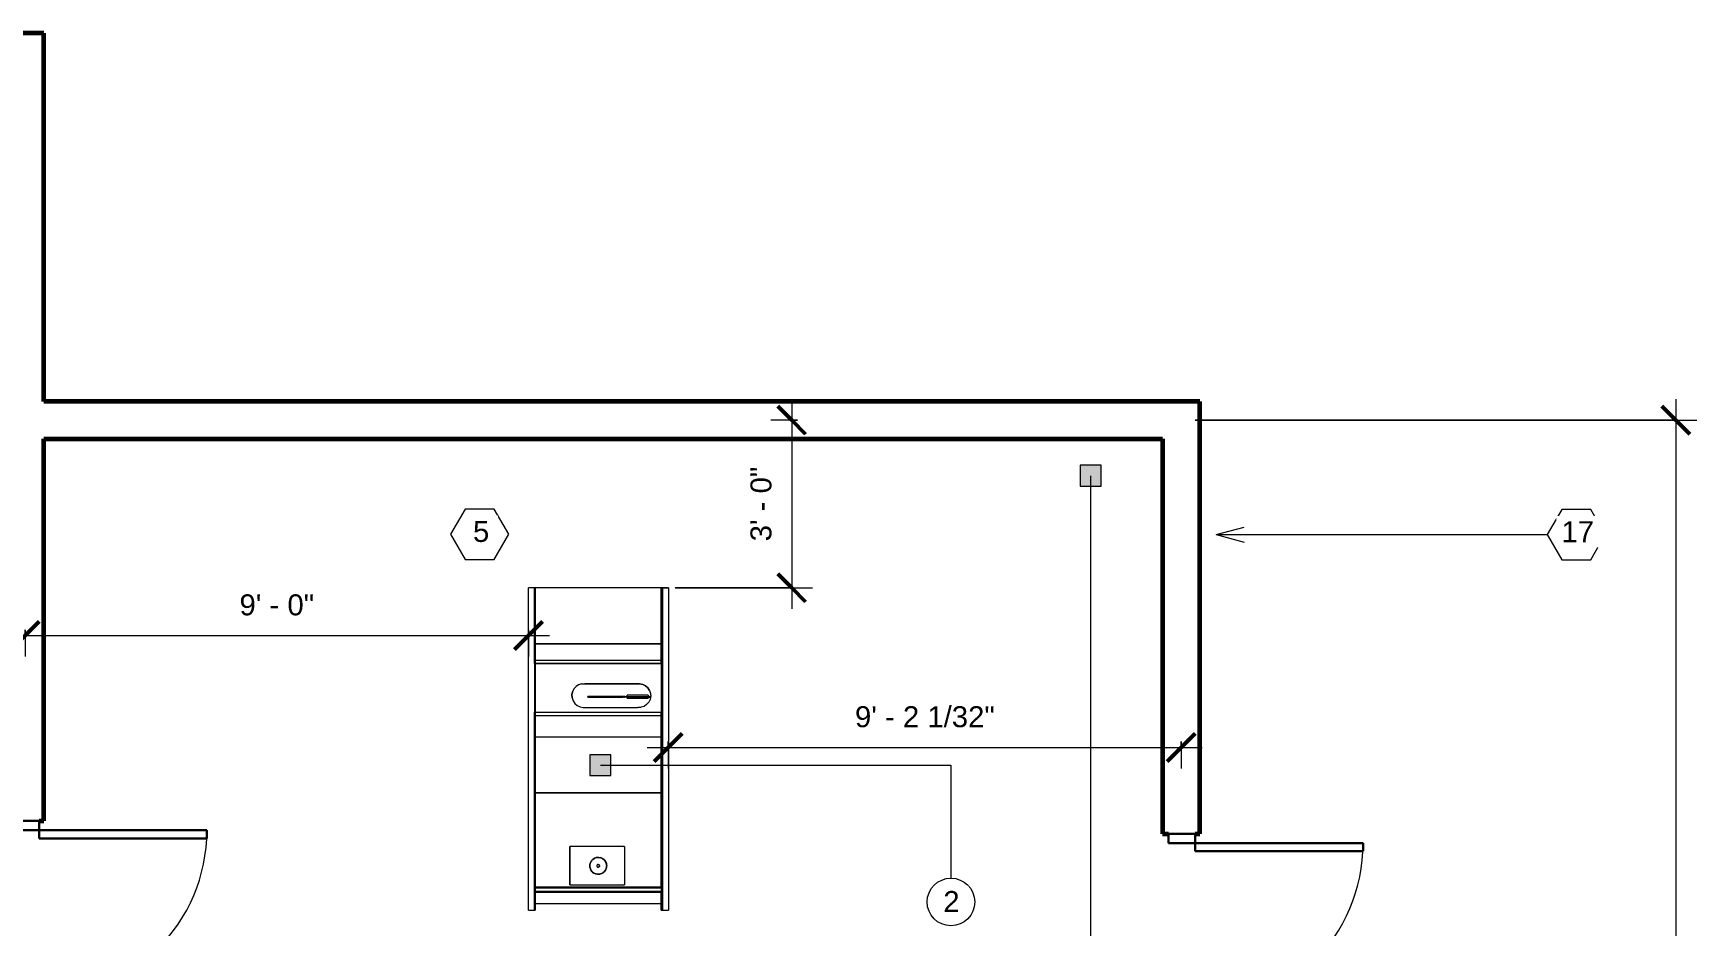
# Model space of a CAD drawing. Header units: inches. Extents: x -827 to 154, y -802 to 207.
# Drawn here: x -203.1 to 153.7, y 15 to 206.5 of the extents above; entities that cross this region are included whole.
import ezdxf

# ---------------------------------------------------------------- set-up
doc = ezdxf.new("R2010")
doc.units = ezdxf.units.IN
doc.header["$MEASUREMENT"] = 0
for name, color, linetype, lineweight in [('A-ANNO-DIMS', 211, 'Continuous', 9), ('A-ANNO-DIMS-48', 211, 'Continuous', 9), ('A-ANNO-NOTE', 131, 'Continuous', 9), ('A-DOOR', 31, 'Continuous', 18), ('A-DOOR-FRAM', 31, 'Continuous', 30), ('A-WALL', 113, 'Continuous', 18), ('Layer0', 7, 'Continuous', 9), ('SawStop3HPPCS_skp', 8, 'Continuous', 9)]:
    doc.layers.add(name, color=color, linetype=linetype, lineweight=lineweight)
doc.styles.add('Arial', font='arial.ttf', dxfattribs={"height": 4.5})
doc.dimstyles.new('Linear_-_3_32__Arial', dxfattribs={"dimscale": 12, "dimtxt": 4.591167, "dimasz": 0.5, "dimexe": 0.375, "dimexo": 0.25, "dimgap": 0.25, "dimtad": 1, "dimdec": 5, "dimrnd": 0.03125, "dimzin": 1, "dimdsep": 46, "dimlunit": 4, "dimtxsty": 'Arial', "dimblk1": 'OBLIQUE', "dimblk2": 'OBLIQUE', "dimsah": 1, "dimcen": 0.09, "dimdle": 0.375, "dimazin": 0, "dimtfac": 1, "dimtdec": 4, "dimtix": 1, "dimtmove": 0, "dimatfit": 3, "dimfxl": 1, "dimtvp": 1, "dimtfill": 1, "dimfrac": 2, "dimtolj": 1, "dimtzin": 0, "dimarcsym": 2})

# ---------------------------------------------------------------- blocks, each defined once
blk = doc.blocks.new('Door-Exterior-Double - 72_ x 84_-393771-Level 1')
at = {"layer": 'A-DOOR', "lineweight": 30}
for p, q in [((-34.25, -3.25), (-36, -3.25)), ((-36, -3.25), (-36, -39.25)), ((-34.25, -39.25), (-34.25, -3.25)), ((34.25, -3.25), (36, -3.25)), ((34.25, -39.25), (34.25, -3.25)), ((36, -3.25), (36, -39.25)), ((-36, -39.25), (-34.25, -39.25)), ((36, -39.25), (34.25, -39.25))]:
    blk.add_line(p, q, dxfattribs=at)
at = {"layer": 'A-DOOR', "lineweight": 9}
for centre, start, end in [((-36, -3.25), 270, 360), ((36, -3.25), 180, 270)]:
    blk.add_arc(centre, 36, start, end, dxfattribs=at)
at = {"layer": 'A-DOOR-FRAM'}
for p, q in [((-38, 2.5), (-36, 2.5)), ((-38, -3.25), (-38, 2.5)), ((-36, 2.5), (-36, -3.25)), ((36, 2.5), (38, 2.5)), ((36, -3.25), (36, 2.5)), ((38, 2.5), (38, -3.25)), ((-36, -3.25), (-38, -3.25)), ((38, -3.25), (36, -3.25))]:
    blk.add_line(p, q, dxfattribs=at)
blk = doc.blocks.new('Door-Exterior-Double - 72_ x 84_-381701-Level 1')
at = {"layer": 'A-DOOR', "lineweight": 30}
for p, q in [((-36, 3.25), (-36, 39.25)), ((-36, 39.25), (-34.25, 39.25)), ((-34.25, 39.25), (-34.25, 3.25)), ((36, 39.25), (34.25, 39.25)), ((34.25, 39.25), (34.25, 3.25)), ((36, 3.25), (36, 39.25)), ((-34.25, 3.25), (-36, 3.25)), ((34.25, 3.25), (36, 3.25))]:
    blk.add_line(p, q, dxfattribs=at)
at = {"layer": 'A-DOOR', "lineweight": 9}
for centre, start, end in [((-36, 3.25), 0, 90), ((36, 3.25), 90, 180)]:
    blk.add_arc(centre, 36, start, end, dxfattribs=at)
at = {"layer": 'A-DOOR-FRAM'}
for p, q in [((-36, 3.25), (-38, 3.25)), ((-38, 3.25), (-38, -2.5)), ((-36, -2.5), (-36, 3.25)), ((36, 3.25), (36, -2.5)), ((38, 3.25), (36, 3.25)), ((38, -2.5), (38, 3.25)), ((-38, -2.5), (-36, -2.5)), ((36, -2.5), (38, -2.5))]:
    blk.add_line(p, q, dxfattribs=at)
blk = doc.blocks.new('SawStop3HPPCS_skp_11-399947-Level 1')
at = {"layer": 'Layer0'}
for p, q in [((0, 4.5), (0, 0)), ((0, 4.5), (0, 0)), ((0, 4.5), (0.25, 4.5)), ((0, 4.5), (0.25, 4.5)), ((0.25, 0), (0.25, 4.5)), ((0.25, 0), (0.25, 4.5)), ((0.375, 4.5), (0.375, 0)), ((0.375, 4.5), (0.625, 4.5)), ((0.375, 4.5), (0.625, 4.5)), ((0.375, 4.5), (0.375, 0)), ((0.625, 0), (0.625, 4.5)), ((0.625, 0), (0.625, 4.5)), ((0.25, 0), (0, 0)), ((0.25, 0), (0, 0)), ((0.625, 0), (0.375, 0)), ((0.625, 0), (0.375, 0))]:
    blk.add_line(p, q, dxfattribs=at)
blk = doc.blocks.new('SawStop3HPPCS_skp_10-399946-Level 1')
at = {"layer": 'Layer0'}
for p, q in [((2.77, 6), (2.9, 6)), ((2.77, 6), (2.77, 6)), ((2.9, 6), (2.77, 6)), ((2.77, 6), (2.9, 6)), ((2.77, 5.98), (2.77, 6)), ((2.77, 6), (2.77, 6)), ((2.77, 6), (2.77, 5.98)), ((2.77, 6), (2.9, 6)), ((2.77, 5.96), (2.77, 5.98)), ((2.9, 5.98), (2.77, 5.98)), ((2.77, 5.98), (2.77, 5.96)), ((2.77, 5.98), (2.9, 5.98)), ((2.77, 5.94), (2.77, 5.96)), ((2.9, 5.96), (2.77, 5.96)), ((2.77, 5.96), (2.77, 5.94)), ((2.77, 5.96), (2.9, 5.96)), ((2.77, 5.9), (2.77, 5.94)), ((2.9, 5.94), (2.77, 5.94)), ((2.77, 5.94), (2.77, 5.9)), ((2.77, 5.94), (2.9, 5.94)), ((2.77, 5.86), (2.77, 5.9)), ((2.9, 5.9), (2.77, 5.9)), ((2.77, 5.9), (2.77, 5.86)), ((2.77, 5.9), (2.9, 5.9)), ((2.77, 5.81), (2.77, 5.86)), ((2.9, 5.86), (2.77, 5.86)), ((2.9, 5.86), (2.77, 5.86)), ((2.77, 5.81), (2.77, 5.86)), ((2.77, 5.75), (2.77, 5.81)), ((2.77, 5.81), (2.9, 5.81)), ((2.9, 5.81), (2.77, 5.81)), ((2.77, 5.75), (2.77, 5.81)), ((2.77, 5.69), (2.77, 5.75)), ((2.77, 5.75), (2.9, 5.75)), ((2.9, 5.75), (2.77, 5.75)), ((2.77, 5.69), (2.77, 5.75)), ((2.77, 5.63), (2.77, 5.69)), ((2.77, 5.69), (2.9, 5.69)), ((2.9, 5.69), (2.77, 5.69)), ((2.77, 5.63), (2.77, 5.69)), ((2.77, 5.57), (2.77, 5.63)), ((2.77, 5.63), (2.9, 5.63)), ((2.9, 5.63), (2.77, 5.63)), ((2.77, 5.57), (2.77, 5.63)), ((2.77, 5.57), (2.77, 5.5)), ((2.77, 5.57), (2.9, 5.57)), ((2.9, 5.57), (2.77, 5.57)), ((2.77, 5.5), (2.77, 5.57)), ((2.77, 0.5), (2.77, 5.5)), ((2.77, 5.5), (2.9, 5.5)), ((2.9, 5.5), (2.77, 5.5)), ((2.77, 0.5), (2.77, 5.5)), ((2.9, 6), (2.9, 6)), ((2.9, 6), (2.9, 6)), ((2.9, 5.98), (2.9, 6)), ((2.9, 5.98), (2.9, 6)), ((2.9, 5.96), (2.9, 5.98)), ((2.9, 5.96), (2.9, 5.98)), ((2.9, 5.94), (2.9, 5.96)), ((2.9, 5.94), (2.9, 5.96)), ((2.9, 5.9), (2.9, 5.94)), ((2.9, 5.9), (2.9, 5.94)), ((2.9, 5.86), (2.9, 5.9)), ((2.9, 5.86), (2.9, 5.9)), ((2.9, 5.81), (2.9, 5.86)), ((2.9, 5.86), (2.9, 5.81)), ((2.9, 5.75), (2.9, 5.81)), ((2.9, 5.81), (2.9, 5.75)), ((2.9, 5.69), (2.9, 5.75)), ((2.9, 5.75), (2.9, 5.69)), ((2.9, 5.63), (2.9, 5.69)), ((2.9, 5.69), (2.9, 5.63)), ((2.9, 5.57), (2.9, 5.63)), ((2.9, 5.63), (2.9, 5.57)), ((2.9, 5.5), (2.9, 5.57)), ((2.9, 5.57), (2.9, 5.5)), ((2.9, 5.5), (2.9, 0.5)), ((2.9, 5.5), (2.9, 0.5)), ((2.77, 0.5), (2.77, 0.43)), ((2.77, 0.5), (2.9, 0.5)), ((2.9, 0.5), (2.77, 0.5)), ((2.77, 0.43), (2.77, 0.5)), ((2.9, 0.43), (2.77, 0.43)), ((2.77, 0.37), (2.77, 0.43)), ((2.77, 0.43), (2.77, 0.37)), ((2.77, 0.43), (2.9, 0.43)), ((2.77, 0.37), (2.9, 0.37)), ((2.9, 0.37), (2.77, 0.37)), ((2.77, 0.31), (2.77, 0.37)), ((2.77, 0.37), (2.77, 0.31)), ((2.77, 0.31), (2.9, 0.31)), ((2.9, 0.31), (2.77, 0.31)), ((2.77, 0.25), (2.77, 0.31)), ((2.77, 0.31), (2.77, 0.25)), ((2.77, 0.25), (2.9, 0.25)), ((2.9, 0.25), (2.77, 0.25)), ((2.77, 0.2), (2.77, 0.25)), ((2.77, 0.25), (2.77, 0.2)), ((2.77, 0.2), (2.9, 0.2)), ((2.9, 0.2), (2.77, 0.2)), ((2.77, 0.15), (2.77, 0.2)), ((2.77, 0.2), (2.77, 0.15)), ((2.77, 0.15), (2.9, 0.15)), ((2.77, 0.15), (2.77, 0.1)), ((2.77, 0.15), (2.9, 0.15)), ((2.77, 0.15), (2.77, 0.1)), ((2.9, 0.1), (2.77, 0.1)), ((2.77, 0.1), (2.77, 0.07)), ((2.77, 0.1), (2.9, 0.1)), ((2.77, 0.1), (2.77, 0.07)), ((2.9, 0.07), (2.77, 0.07)), ((2.77, 0.07), (2.77, 0.04)), ((2.77, 0.07), (2.9, 0.07)), ((2.77, 0.07), (2.77, 0.04)), ((2.9, 0.04), (2.77, 0.04)), ((2.77, 0.04), (2.77, 0.02)), ((2.77, 0.04), (2.77, 0.02)), ((2.77, 0.04), (2.9, 0.04)), ((2.77, 0.02), (2.77, 0)), ((2.9, 0.02), (2.77, 0.02)), ((2.77, 0.02), (2.77, 0)), ((2.77, 0.02), (2.9, 0.02)), ((2.77, 0), (2.77, 0)), ((2.9, 0), (2.77, 0)), ((2.77, 0), (2.77, 0)), ((2.9, 0), (2.77, 0)), ((2.77, 0), (2.9, 0)), ((2.77, 0), (2.9, 0)), ((2.9, 0.43), (2.9, 0.5)), ((2.9, 0.5), (2.9, 0.43)), ((2.9, 0.43), (2.9, 0.37)), ((2.9, 0.43), (2.9, 0.37)), ((2.9, 0.37), (2.9, 0.31)), ((2.9, 0.37), (2.9, 0.31)), ((2.9, 0.31), (2.9, 0.25)), ((2.9, 0.31), (2.9, 0.25)), ((2.9, 0.25), (2.9, 0.2)), ((2.9, 0.25), (2.9, 0.2)), ((2.9, 0.2), (2.9, 0.15)), ((2.9, 0.2), (2.9, 0.15)), ((2.9, 0.1), (2.9, 0.15)), ((2.9, 0.15), (2.9, 0.1)), ((2.9, 0.07), (2.9, 0.1)), ((2.9, 0.1), (2.9, 0.07)), ((2.9, 0.04), (2.9, 0.07)), ((2.9, 0.07), (2.9, 0.04)), ((2.9, 0.02), (2.9, 0.04)), ((2.9, 0.04), (2.9, 0.02)), ((2.9, 0), (2.9, 0.02)), ((2.9, 0.02), (2.9, 0)), ((2.9, 0), (2.9, 0)), ((2.9, 0), (2.9, 0))]:
    blk.add_line(p, q, dxfattribs=at)
blk = doc.blocks.new('SawStop3HPPCS_skp_9-399945-Level 1')
for name, p in [('SawStop3HPPCS_skp_11-399947-Level 1', (2.52, 0.5)), ('SawStop3HPPCS_skp_10-399946-Level 1', (0, 0))]:
    blk.add_blockref(name, p)
blk = doc.blocks.new('SawStop3HPPCS_skp_8-399944-Level 1')
at = {"layer": 'Layer0'}
for p, q in [((0, 11.66), (0.01, 11.67)), ((0.01, 11.67), (0, 11.66)), ((0, 11.64), (0, 11.66)), ((0, 11.66), (0, 11.64)), ((0, 11.62), (0, 11.64)), ((0, 11.64), (0, 11.62)), ((0, 11.62), (0, 0.12)), ((0, 11.62), (0, 0.12)), ((0.01, 11.67), (0.02, 11.69)), ((0.02, 11.69), (0.01, 11.67)), ((0.02, 11.69), (0.03, 11.7)), ((0.03, 11.7), (0.02, 11.69)), ((0.03, 11.7), (0.04, 11.71)), ((0.04, 11.71), (0.03, 11.7)), ((0.04, 11.71), (0.05, 11.72)), ((0.04, 11.71), (0.05, 11.72)), ((0.05, 11.72), (0.06, 11.73)), ((0.05, 11.72), (0.06, 11.73)), ((0.06, 11.73), (0.08, 11.74)), ((0.06, 11.73), (0.08, 11.74)), ((0.08, 11.74), (0.09, 11.75)), ((0.08, 11.74), (0.09, 11.75)), ((0.09, 11.75), (0.11, 11.75)), ((0.09, 11.75), (0.11, 11.75)), ((0.11, 11.75), (0.12, 11.75)), ((0.11, 11.75), (0.12, 11.75)), ((0.12, 11.75), (8.12, 11.75)), ((0.12, 11.75), (8.12, 11.75)), ((8.12, 11.75), (8.14, 11.75)), ((8.12, 11.75), (8.14, 11.75)), ((8.14, 11.75), (8.16, 11.75)), ((8.14, 11.75), (8.16, 11.75)), ((8.16, 11.75), (8.17, 11.74)), ((8.16, 11.75), (8.17, 11.74)), ((8.17, 11.74), (8.19, 11.73)), ((8.17, 11.74), (8.19, 11.73)), ((8.19, 11.73), (8.2, 11.72)), ((8.19, 11.73), (8.2, 11.72)), ((8.2, 11.72), (8.21, 11.71)), ((8.2, 11.72), (8.21, 11.71)), ((8.21, 11.71), (8.22, 11.7)), ((8.22, 11.7), (8.21, 11.71)), ((8.22, 11.7), (8.23, 11.69)), ((8.23, 11.69), (8.22, 11.7)), ((8.23, 11.69), (8.24, 11.67)), ((8.24, 11.67), (8.23, 11.69)), ((8.25, 11.66), (8.24, 11.67)), ((8.24, 11.67), (8.25, 11.66)), ((8.25, 11.66), (8.25, 11.64)), ((8.25, 11.64), (8.25, 11.66)), ((8.25, 11.62), (8.25, 11.64)), ((8.25, 11.64), (8.25, 11.62)), ((8.25, 0.12), (8.25, 11.62)), ((8.25, 0.12), (8.25, 11.62)), ((2.64, 7.14), (2.43, 6.71)), ((2.43, 6.71), (2.64, 7.14)), ((2.56, 7.03), (2.64, 7.14)), ((2.56, 7.03), (2.64, 7.14)), ((2.94, 7.48), (2.64, 7.14)), ((2.64, 7.14), (2.94, 7.48)), ((2.85, 7.41), (2.64, 7.14)), ((2.64, 7.14), (2.85, 7.41)), ((2.85, 7.41), (2.94, 7.48)), ((2.85, 7.41), (2.94, 7.48)), ((2.94, 7.48), (2.98, 7.51)), ((2.98, 7.51), (2.94, 7.48)), ((2.94, 7.48), (2.98, 7.51)), ((2.94, 7.48), (2.95, 7.49)), ((2.95, 7.49), (3.35, 7.75)), ((2.95, 7.49), (2.98, 7.51)), ((3.35, 7.75), (2.98, 7.51)), ((2.98, 7.51), (3.33, 7.74)), ((2.98, 7.51), (3.33, 7.74)), ((2.98, 7.51), (3.22, 7.7)), ((3.22, 7.7), (2.98, 7.51)), ((3.22, 7.7), (3.33, 7.74)), ((3.22, 7.7), (3.33, 7.74)), ((3.33, 7.74), (3.41, 7.78)), ((3.41, 7.78), (3.33, 7.74)), ((3.33, 7.74), (3.41, 7.78)), ((3.35, 7.75), (3.33, 7.74)), ((3.35, 7.75), (3.41, 7.78)), ((3.41, 7.78), (3.76, 7.89)), ((3.41, 7.78), (3.76, 7.89)), ((3.41, 7.78), (3.66, 7.88)), ((3.66, 7.88), (3.41, 7.78)), ((3.66, 7.88), (3.76, 7.89)), ((3.66, 7.88), (3.76, 7.89)), ((3.76, 7.89), (3.91, 7.91)), ((3.91, 7.91), (3.76, 7.89)), ((3.76, 7.89), (3.91, 7.91)), ((3.79, 7.9), (3.76, 7.89)), ((3.79, 7.9), (3.91, 7.91)), ((3.91, 7.91), (4.13, 7.94)), ((4.13, 7.94), (3.91, 7.91)), ((3.91, 7.91), (4.21, 7.93)), ((3.91, 7.91), (4.21, 7.93)), ((4.13, 7.94), (4.21, 7.93)), ((4.13, 7.94), (4.21, 7.93)), ((4.21, 7.93), (4.42, 7.9)), ((4.27, 7.93), (4.21, 7.93)), ((4.42, 7.9), (4.21, 7.93)), ((4.21, 7.93), (4.42, 7.9)), ((4.27, 7.93), (4.21, 7.93)), ((4.42, 7.9), (4.21, 7.93)), ((4.27, 7.93), (4.42, 7.9)), ((4.42, 7.9), (4.27, 7.93)), ((4.42, 7.9), (4.6, 7.88)), ((4.42, 7.9), (4.66, 7.85)), ((4.6, 7.88), (4.42, 7.9)), ((4.42, 7.9), (4.66, 7.85)), ((4.6, 7.88), (4.66, 7.85)), ((4.6, 7.88), (4.66, 7.85)), ((4.66, 7.85), (4.91, 7.75)), ((4.91, 7.75), (4.66, 7.85)), ((4.73, 7.84), (4.66, 7.85)), ((4.66, 7.85), (4.91, 7.75)), ((4.73, 7.84), (4.66, 7.85)), ((4.91, 7.75), (4.66, 7.85)), ((4.73, 7.84), (4.91, 7.75)), ((4.91, 7.75), (4.73, 7.84)), ((4.91, 7.75), (5.04, 7.7)), ((5.04, 7.7), (4.91, 7.75)), ((4.91, 7.75), (5.08, 7.67)), ((4.91, 7.75), (5.08, 7.67)), ((5.04, 7.7), (5.08, 7.67)), ((5.04, 7.7), (5.08, 7.67)), ((5.08, 7.67), (5.34, 7.47)), ((5.34, 7.47), (5.08, 7.67)), ((5.15, 7.63), (5.08, 7.67)), ((5.08, 7.67), (5.34, 7.47)), ((5.15, 7.63), (5.08, 7.67)), ((5.34, 7.47), (5.08, 7.67)), ((5.15, 7.63), (5.34, 7.47)), ((5.34, 7.47), (5.15, 7.63)), ((5.34, 7.47), (5.41, 7.41)), ((5.41, 7.41), (5.34, 7.47)), ((5.34, 7.47), (5.44, 7.38)), ((5.34, 7.47), (5.44, 7.38)), ((5.41, 7.41), (5.44, 7.38)), ((5.44, 7.38), (5.41, 7.41)), ((5.44, 7.38), (5.66, 7.09)), ((5.51, 7.32), (5.44, 7.38)), ((5.44, 7.38), (5.66, 7.09)), ((5.51, 7.32), (5.44, 7.38)), ((5.66, 7.09), (5.44, 7.38)), ((5.66, 7.09), (5.44, 7.38)), ((5.66, 7.09), (5.51, 7.32)), ((5.66, 7.09), (5.51, 7.32)), ((2.32, 6.12), (2.38, 6.59)), ((2.32, 6.12), (2.38, 6.59)), ((2.38, 5.66), (2.32, 6.12)), ((2.38, 5.66), (2.32, 6.12)), ((2.43, 6.71), (2.34, 6.25)), ((2.43, 6.71), (2.34, 6.25)), ((2.34, 6.25), (2.36, 5.78)), ((2.36, 5.78), (2.34, 6.25)), ((2.36, 5.78), (2.52, 5.33)), ((2.36, 5.78), (2.52, 5.33)), ((2.56, 7.03), (2.38, 6.59)), ((2.38, 6.59), (2.56, 7.03)), ((2.38, 5.66), (2.56, 5.22)), ((2.56, 5.22), (2.38, 5.66)), ((2.52, 5.33), (2.78, 4.93)), ((2.52, 5.33), (2.78, 4.93)), ((2.56, 5.22), (2.78, 4.93)), ((2.78, 4.93), (2.56, 5.22)), ((2.78, 4.93), (3.11, 4.64)), ((3.13, 4.62), (2.78, 4.93)), ((2.85, 4.84), (2.78, 4.93)), ((2.85, 4.84), (2.78, 4.93)), ((2.78, 4.93), (3.11, 4.64)), ((2.85, 4.84), (3.11, 4.64)), ((2.85, 4.84), (3.11, 4.64)), ((3.13, 4.62), (3.11, 4.64)), ((3.11, 4.64), (3.14, 4.62)), ((3.11, 4.64), (3.14, 4.62)), ((3.11, 4.64), (3.14, 4.62)), ((3.13, 4.62), (3.14, 4.62)), ((3.56, 4.41), (3.13, 4.62)), ((3.13, 4.62), (3.49, 4.44)), ((3.49, 4.44), (3.14, 4.62)), ((3.14, 4.62), (3.22, 4.55)), ((3.14, 4.62), (3.49, 4.44)), ((3.22, 4.55), (3.14, 4.62)), ((3.22, 4.55), (3.49, 4.44)), ((3.22, 4.55), (3.49, 4.44)), ((3.56, 4.41), (3.49, 4.44)), ((3.49, 4.44), (3.58, 4.41)), ((3.49, 4.44), (3.58, 4.41)), ((3.49, 4.44), (3.58, 4.41)), ((3.56, 4.41), (3.58, 4.41)), ((4.02, 4.32), (3.56, 4.41)), ((3.56, 4.41), (3.91, 4.34)), ((3.91, 4.34), (3.58, 4.41)), ((3.58, 4.41), (3.66, 4.37)), ((3.58, 4.41), (3.91, 4.34)), ((3.66, 4.37), (3.58, 4.41)), ((3.66, 4.37), (3.91, 4.34)), ((3.66, 4.37), (3.91, 4.34)), ((3.83, 6.12), (3.84, 6.21)), ((3.83, 6.12), (3.84, 6.21)), ((3.83, 6.12), (3.84, 6.04)), ((3.84, 6.04), (3.83, 6.12)), ((3.84, 6.21), (3.87, 6.28)), ((3.84, 6.21), (3.87, 6.28)), ((3.87, 5.97), (3.84, 6.04)), ((3.84, 6.04), (3.87, 5.97)), ((3.87, 6.28), (3.92, 6.34)), ((3.87, 6.28), (3.92, 6.34)), ((3.87, 5.97), (3.92, 5.91)), ((3.92, 5.91), (3.87, 5.97)), ((4.02, 4.32), (3.91, 4.34)), ((3.91, 4.34), (4.06, 4.32)), ((3.91, 4.34), (4.06, 4.32)), ((3.91, 4.34), (4.06, 4.32)), ((3.92, 6.34), (3.99, 6.39)), ((3.99, 6.39), (3.92, 6.34)), ((3.92, 5.91), (3.99, 5.86)), ((3.92, 5.91), (3.99, 5.86)), ((4.06, 6.42), (3.99, 6.39)), ((3.99, 6.39), (4.06, 6.42)), ((3.99, 5.86), (4.06, 5.83)), ((3.99, 5.86), (4.06, 5.83)), ((4.02, 4.32), (4.06, 4.32)), ((4.14, 6.44), (4.06, 6.42)), ((4.06, 6.42), (4.14, 6.44)), ((4.06, 5.83), (4.14, 5.81)), ((4.06, 5.83), (4.14, 5.81)), ((4.33, 4.34), (4.06, 4.32)), ((4.06, 4.32), (4.33, 4.34)), ((4.06, 4.32), (4.13, 4.31)), ((4.13, 4.31), (4.06, 4.32)), ((4.13, 4.31), (4.33, 4.34)), ((4.13, 4.31), (4.33, 4.34)), ((4.22, 6.42), (4.14, 6.44)), ((4.14, 6.44), (4.22, 6.42)), ((4.14, 5.81), (4.22, 5.83)), ((4.14, 5.81), (4.22, 5.83)), ((4.3, 6.39), (4.22, 6.42)), ((4.22, 6.42), (4.3, 6.39)), ((4.22, 5.83), (4.3, 5.86)), ((4.22, 5.83), (4.3, 5.86)), ((4.36, 6.34), (4.3, 6.39)), ((4.3, 6.39), (4.36, 6.34)), ((4.3, 5.86), (4.36, 5.91)), ((4.3, 5.86), (4.36, 5.91)), ((4.33, 4.34), (4.55, 4.36)), ((4.33, 4.34), (4.55, 4.36)), ((4.33, 4.34), (4.55, 4.36)), ((4.55, 4.36), (4.33, 4.34)), ((4.49, 4.35), (4.33, 4.34)), ((4.33, 4.34), (4.49, 4.35)), ((4.36, 6.34), (4.41, 6.28)), ((4.36, 6.34), (4.41, 6.28)), ((4.36, 5.91), (4.41, 5.97)), ((4.41, 5.97), (4.36, 5.91)), ((4.41, 6.28), (4.44, 6.21)), ((4.41, 6.28), (4.44, 6.21)), ((4.41, 5.97), (4.44, 6.04)), ((4.44, 6.04), (4.41, 5.97)), ((4.44, 6.21), (4.45, 6.12)), ((4.45, 6.12), (4.44, 6.21)), ((4.45, 6.12), (4.44, 6.04)), ((4.44, 6.04), (4.45, 6.12)), ((4.49, 4.35), (4.55, 4.36)), ((4.55, 4.36), (4.49, 4.35)), ((4.75, 4.43), (4.55, 4.36)), ((4.55, 4.36), (4.75, 4.43)), ((4.55, 4.36), (4.6, 4.37)), ((4.6, 4.37), (4.55, 4.36)), ((4.6, 4.37), (4.75, 4.43)), ((4.6, 4.37), (4.75, 4.43)), ((4.75, 4.43), (5, 4.54)), ((4.75, 4.43), (5, 4.54)), ((4.75, 4.43), (5, 4.54)), ((5, 4.54), (4.75, 4.43)), ((4.94, 4.5), (4.75, 4.43)), ((4.75, 4.43), (4.94, 4.5)), ((5, 4.54), (4.94, 4.5)), ((4.94, 4.5), (5, 4.54)), ((5, 4.54), (5.13, 4.63)), ((5.13, 4.63), (5, 4.54)), ((5, 4.54), (5.04, 4.55)), ((5.04, 4.55), (5, 4.54)), ((5.04, 4.55), (5.41, 4.84)), ((5.04, 4.55), (5.13, 4.63)), ((5.04, 4.55), (5.13, 4.63)), ((5.41, 4.84), (5.13, 4.63)), ((5.13, 4.63), (5.39, 4.82)), ((5.13, 4.63), (5.39, 4.82)), ((5.13, 4.63), (5.39, 4.82)), ((5.39, 4.82), (5.13, 4.63)), ((5.13, 4.63), (5.33, 4.76)), ((5.33, 4.76), (5.13, 4.63)), ((5.33, 4.76), (5.39, 4.82)), ((5.39, 4.82), (5.33, 4.76)), ((5.39, 4.82), (5.47, 4.91)), ((5.39, 4.82), (5.47, 4.91)), ((5.39, 4.82), (5.41, 4.84)), ((5.41, 4.84), (5.39, 4.82)), ((5.47, 4.91), (5.41, 4.84)), ((5.41, 4.84), (5.47, 4.91)), ((5.47, 4.91), (5.69, 5.2)), ((5.47, 4.91), (5.69, 5.2)), ((5.69, 5.2), (5.47, 4.91)), ((5.47, 4.91), (5.69, 5.2)), ((5.47, 4.91), (5.65, 5.11)), ((5.47, 4.91), (5.65, 5.11)), ((5.69, 5.2), (5.65, 5.11)), ((5.65, 5.11), (5.69, 5.2)), ((5.66, 7.09), (5.7, 7.03)), ((5.71, 7.01), (5.66, 7.09)), ((5.66, 7.09), (5.71, 7.01)), ((5.66, 7.09), (5.7, 7.03)), ((5.69, 5.2), (5.73, 5.27)), ((5.69, 5.2), (5.73, 5.27)), ((5.69, 5.2), (5.7, 5.22)), ((5.69, 5.2), (5.7, 5.22)), ((5.7, 7.03), (5.71, 7.01)), ((5.71, 7.01), (5.7, 7.03)), ((5.73, 5.27), (5.7, 5.22)), ((5.7, 5.22), (5.73, 5.27)), ((5.71, 7.01), (5.87, 6.64)), ((5.87, 6.64), (5.71, 7.01)), ((5.77, 6.92), (5.71, 7.01)), ((5.77, 6.92), (5.71, 7.01)), ((5.87, 6.64), (5.71, 7.01)), ((5.71, 7.01), (5.87, 6.64)), ((5.73, 5.27), (5.88, 5.64)), ((5.73, 5.27), (5.88, 5.64)), ((5.88, 5.64), (5.73, 5.27)), ((5.73, 5.27), (5.88, 5.64)), ((5.73, 5.27), (5.86, 5.54)), ((5.73, 5.27), (5.86, 5.54)), ((5.87, 6.64), (5.77, 6.92)), ((5.87, 6.64), (5.77, 6.92)), ((5.88, 5.64), (5.86, 5.54)), ((5.86, 5.54), (5.88, 5.64)), ((5.87, 6.64), (5.88, 6.59)), ((5.87, 6.64), (5.88, 6.59)), ((5.89, 6.58), (5.87, 6.64)), ((5.87, 6.64), (5.89, 6.58)), ((5.88, 6.59), (5.89, 6.58)), ((5.89, 6.58), (5.88, 6.59)), ((5.88, 5.66), (5.89, 5.7)), ((5.89, 5.7), (5.88, 5.66)), ((5.88, 5.64), (5.89, 5.7)), ((5.88, 5.64), (5.89, 5.7)), ((5.88, 5.64), (5.88, 5.66)), ((5.88, 5.64), (5.88, 5.66)), ((5.89, 6.58), (5.94, 6.17)), ((5.94, 6.17), (5.89, 6.58)), ((5.92, 6.47), (5.89, 6.58)), ((5.92, 6.47), (5.89, 6.58)), ((5.94, 6.17), (5.89, 6.58)), ((5.89, 6.58), (5.94, 6.17)), ((5.89, 5.7), (5.94, 6.11)), ((5.89, 5.7), (5.94, 6.11)), ((5.89, 5.7), (5.94, 6.11)), ((5.94, 6.11), (5.89, 5.7)), ((5.89, 5.7), (5.95, 6)), ((5.95, 6), (5.89, 5.7)), ((5.94, 6.17), (5.92, 6.47)), ((5.94, 6.17), (5.92, 6.47)), ((5.95, 6.12), (5.94, 6.17)), ((5.94, 6.17), (5.95, 6.12)), ((5.94, 6.11), (5.94, 6.17)), ((5.94, 6.17), (5.94, 6.11)), ((5.94, 6.11), (5.95, 6.12)), ((5.94, 6.11), (5.95, 6.12)), ((5.95, 6), (5.94, 6.11)), ((5.95, 6), (5.94, 6.11)), ((0, 0.11), (0, 0.12)), ((0, 0.12), (0, 0.11)), ((0, 0.11), (0, 0.09)), ((0, 0.11), (0, 0.09)), ((0, 0.09), (0.01, 0.08)), ((0, 0.09), (0.01, 0.08)), ((0.01, 0.08), (0.02, 0.06)), ((0.01, 0.08), (0.02, 0.06)), ((0.02, 0.06), (0.03, 0.05)), ((0.02, 0.06), (0.03, 0.05)), ((0.03, 0.05), (0.04, 0.04)), ((0.03, 0.05), (0.04, 0.04)), ((0.04, 0.04), (0.05, 0.03)), ((0.05, 0.03), (0.04, 0.04)), ((0.05, 0.03), (0.06, 0.02)), ((0.06, 0.02), (0.05, 0.03)), ((0.06, 0.02), (0.08, 0.01)), ((0.08, 0.01), (0.06, 0.02)), ((0.08, 0.01), (0.09, 0)), ((0.09, 0), (0.08, 0.01)), ((0.09, 0), (0.11, 0)), ((0.11, 0), (0.09, 0)), ((0.11, 0), (0.12, 0)), ((0.12, 0), (0.11, 0)), ((0.12, 0), (8.12, 0)), ((8.12, 0), (8.14, 0)), ((8.14, 0), (8.12, 0)), ((8.14, 0), (8.16, 0)), ((8.16, 0), (8.14, 0)), ((8.16, 0), (8.17, 0.01)), ((8.17, 0.01), (8.16, 0)), ((8.19, 0.02), (8.17, 0.01)), ((8.17, 0.01), (8.19, 0.02)), ((8.19, 0.02), (8.2, 0.03)), ((8.2, 0.03), (8.19, 0.02)), ((8.2, 0.03), (8.21, 0.04)), ((8.21, 0.04), (8.2, 0.03)), ((8.21, 0.04), (8.22, 0.05)), ((8.21, 0.04), (8.22, 0.05)), ((8.22, 0.05), (8.23, 0.06)), ((8.22, 0.05), (8.23, 0.06)), ((8.23, 0.06), (8.24, 0.08)), ((8.23, 0.06), (8.24, 0.08)), ((8.24, 0.08), (8.25, 0.09)), ((8.24, 0.08), (8.25, 0.09)), ((8.25, 0.11), (8.25, 0.12)), ((8.25, 0.11), (8.25, 0.12)), ((8.25, 0.09), (8.25, 0.11)), ((8.25, 0.09), (8.25, 0.11)), ((0.12, 0), (8.12, 0))]:
    blk.add_line(p, q, dxfattribs=at)
blk = doc.blocks.new('SawStop3HPPCS_skp_7-399943-Level 1')
blk.add_blockref('SawStop3HPPCS_skp_8-399944-Level 1', (0, 0))
blk = doc.blocks.new('SawStop3HPPCS_skp_6-399942-Level 1')
blk.add_blockref('SawStop3HPPCS_skp_7-399943-Level 1', (0, 0))
blk = doc.blocks.new('SawStop3HPPCS_skp_3-399939-Level 1')
at = {"layer": 'Layer0'}
for p, q in [((0, 28.72), (0, 29.97)), ((0, 29.97), (0, 28.72)), ((0, 29.97), (69.12, 29.97)), ((0, 29.97), (69.12, 29.97)), ((0, 28.72), (0, 28.44)), ((0, 28.72), (15.5, 28.72)), ((0, 28.72), (0, 28.44)), ((0, 28.72), (15.5, 28.72)), ((15.5, 28.72), (16.25, 28.72)), ((15.5, 28.72), (15.5, 28.44)), ((15.5, 28.72), (16.25, 28.72)), ((15.5, 28.44), (15.5, 28.72)), ((16.25, 28.72), (16.25, 28.44)), ((16.25, 28.72), (26.69, 28.72)), ((26.69, 28.72), (16.25, 28.72)), ((16.25, 28.72), (16.25, 28.44)), ((26.69, 28.72), (26.69, 28.44)), ((26.69, 28.72), (27.44, 28.72)), ((26.69, 28.72), (27.44, 28.72)), ((26.69, 28.44), (26.69, 28.72)), ((69.12, 28.72), (27.44, 28.72)), ((27.44, 28.72), (27.44, 28.44)), ((27.44, 28.72), (69.12, 28.72)), ((27.44, 28.72), (27.44, 28.44)), ((69.12, 28.72), (69.12, 29.97)), ((69.12, 28.72), (69.12, 29.97)), ((69.12, 28.44), (69.12, 28.72)), ((69.12, 28.72), (69.12, 28.44)), ((0, 28.44), (12, 28.44)), ((0, 28.44), (15.5, 28.44)), ((0, 28.44), (0, 1.44)), ((0, 28.44), (12, 28.44)), ((0, 28.44), (0, 1.44)), ((12, 28.44), (0, 28.44)), ((15.5, 28.44), (12, 28.44)), ((12, 1.44), (12, 28.44)), ((12, 28.44), (12, 1.44)), ((12, 28.44), (15.5, 28.44)), ((12, 28.44), (15.5, 28.44)), ((15.5, 28.44), (16.25, 28.44)), ((15.5, 28.44), (16.25, 28.44)), ((15.5, 28.44), (16.25, 28.44)), ((15.5, 28.44), (16.25, 28.44)), ((15.5, 1.44), (15.5, 28.44)), ((15.5, 1.44), (15.5, 28.44)), ((16.25, 28.44), (15.5, 28.44)), ((16.25, 28.44), (16.25, 28.44)), ((16.25, 28.44), (26.69, 28.44)), ((16.25, 28.44), (26.69, 28.44)), ((16.25, 28.44), (16.25, 28.44)), ((16.25, 28.44), (16.25, 1.44)), ((16.25, 1.44), (16.25, 28.44)), ((16.25, 28.44), (26.69, 28.44)), ((20.99, 25.07), (20.7, 24.47)), ((20.7, 24.47), (20.99, 25.07)), ((21.43, 25.57), (20.99, 25.07)), ((20.99, 25.07), (21.43, 25.57)), ((21.99, 25.94), (21.43, 25.57)), ((21.43, 25.57), (21.99, 25.94)), ((21.99, 25.94), (22.63, 26.15)), ((21.99, 25.94), (22.63, 26.15)), ((22.63, 26.15), (23.29, 26.19)), ((22.63, 26.15), (23.29, 26.19)), ((23.29, 26.19), (23.42, 26.17)), ((23.29, 26.19), (23.29, 26.16)), ((23.29, 26.19), (23.42, 26.17)), ((23.29, 26.16), (23.29, 26.19)), ((23.42, 26.17), (23.95, 26.06)), ((23.42, 26.17), (23.95, 26.06)), ((23.95, 26.06), (24.55, 25.76)), ((23.95, 26.06), (24.55, 25.76)), ((24.55, 25.76), (25.05, 25.32)), ((24.55, 25.76), (25.05, 25.32)), ((25.05, 25.32), (25.42, 24.77)), ((25.05, 25.32), (25.42, 24.77)), ((27.44, 28.44), (26.69, 28.44)), ((26.69, 28.44), (27.44, 28.44)), ((26.69, 28.44), (27.44, 28.44)), ((26.69, 28.44), (27.44, 28.44)), ((26.69, 28.44), (27.44, 28.44)), ((26.69, 1.44), (26.69, 28.44)), ((26.69, 28.44), (27.44, 28.44)), ((26.69, 1.44), (26.69, 28.44)), ((27.44, 28.44), (27.44, 28.44)), ((27.44, 28.44), (27.44, 1.44)), ((27.44, 28.44), (27.44, 28.44)), ((27.44, 28.44), (32, 28.44)), ((27.44, 28.44), (32, 28.44)), ((64.25, 28.44), (27.44, 28.44)), ((27.44, 28.44), (27.44, 1.44)), ((32, 28.44), (27.44, 28.44)), ((32, 28.44), (32, 1.44)), ((32, 28.44), (44, 28.44)), ((64.25, 28.44), (32, 28.44)), ((32, 28.44), (32, 1.44)), ((32, 28.44), (44, 28.44)), ((32, 28.44), (44, 28.44)), ((64.25, 28.44), (44, 28.44)), ((44, 1.44), (44, 28.44)), ((44, 28.44), (64.25, 28.44)), ((44, 28.44), (44, 1.44)), ((44, 28.44), (64.25, 28.44)), ((64.25, 28.44), (64.37, 28.44)), ((64.25, 1.44), (64.25, 28.44)), ((64.25, 1.44), (64.25, 28.44)), ((64.25, 28.44), (64.25, 1.44)), ((64.25, 28.44), (64.37, 28.44)), ((64.37, 28.44), (65.16, 28.44)), ((64.37, 28.44), (65.16, 28.44)), ((64.37, 28.44), (64.37, 1.44)), ((64.37, 1.44), (64.37, 28.44)), ((65.16, 28.44), (65.29, 28.44)), ((65.16, 1.44), (65.16, 28.44)), ((65.16, 28.44), (65.16, 1.44)), ((65.16, 28.44), (65.29, 28.44)), ((67.75, 28.44), (65.29, 28.44)), ((65.29, 28.44), (67.75, 28.44)), ((65.29, 28.44), (65.29, 1.44)), ((65.29, 28.44), (67.75, 28.44)), ((65.29, 28.44), (65.29, 1.44)), ((65.29, 1.44), (65.29, 28.44)), ((69.12, 28.44), (67.75, 28.44)), ((67.75, 1.44), (67.75, 28.44)), ((67.75, 28.44), (69.12, 28.44)), ((67.75, 1.44), (67.75, 28.44)), ((20.7, 24.47), (20.56, 23.81)), ((20.56, 23.81), (20.7, 24.47)), ((20.56, 12.03), (20.56, 23.81)), ((20.56, 23.81), (20.56, 12.03)), ((25.42, 24.77), (25.63, 24.13)), ((25.42, 24.77), (25.63, 24.13)), ((25.68, 23.46), (25.63, 24.13)), ((25.63, 24.13), (25.68, 23.46)), ((25.68, 11.68), (25.68, 23.46)), ((25.68, 11.68), (25.68, 23.46)), ((23.29, 20.18), (23.29, 12.69)), ((23.29, 12.69), (23.29, 20.18)), ((23.42, 12.69), (23.42, 20.18)), ((23.42, 12.69), (23.42, 20.18)), ((55.5, 20.55), (63.69, 20.55)), ((55.5, 20.55), (55.5, 8.81)), ((63.69, 8.81), (63.69, 20.55)), ((20.61, 11.36), (20.56, 12.03)), ((20.61, 11.36), (20.56, 12.03)), ((20.61, 11.36), (20.82, 10.73)), ((20.61, 11.36), (20.82, 10.73)), ((20.82, 10.73), (21.19, 10.17)), ((20.82, 10.73), (21.19, 10.17)), ((23.42, 12.69), (23.29, 12.69)), ((23.29, 12.69), (23.42, 12.69)), ((25.25, 10.43), (25.55, 11.03)), ((25.25, 10.43), (25.55, 11.03)), ((25.55, 11.03), (25.68, 11.68)), ((25.55, 11.03), (25.68, 11.68)), ((21.19, 10.17), (21.69, 9.73)), ((21.19, 10.17), (21.69, 9.73)), ((21.69, 9.73), (22.29, 9.43)), ((21.69, 9.73), (22.29, 9.43)), ((22.29, 9.43), (22.95, 9.3)), ((22.95, 9.3), (22.29, 9.43)), ((22.95, 9.3), (23.61, 9.34)), ((23.61, 9.34), (22.95, 9.3)), ((23.61, 9.34), (24.25, 9.56)), ((23.61, 9.34), (24.25, 9.56)), ((24.25, 9.56), (24.81, 9.93)), ((24.25, 9.56), (24.81, 9.93)), ((24.81, 9.93), (25.25, 10.43)), ((24.81, 9.93), (25.25, 10.43)), ((63.69, 8.81), (55.5, 8.81)), ((0, 1.44), (12, 1.44)), ((0, 1.44), (15.5, 1.44)), ((0, 1.44), (0, 1.25)), ((12, 1.44), (0, 1.44)), ((0, 1.44), (0, 1.25)), ((0, 1.44), (12, 1.44)), ((0, 1.25), (0, 0)), ((0, 1.25), (0, 0)), ((15.5, 1.25), (0, 1.25)), ((0, 1.25), (15.5, 1.25)), ((69.12, 0), (0, 0)), ((69.12, 0), (0, 0)), ((15.5, 1.44), (12, 1.44)), ((15.5, 1.44), (12, 1.44)), ((12, 1.44), (15.5, 1.44)), ((16.25, 1.44), (15.5, 1.44)), ((16.25, 1.44), (15.5, 1.44)), ((16.25, 1.44), (15.5, 1.44)), ((16.25, 1.44), (15.5, 1.44)), ((15.5, 1.25), (15.5, 1.44)), ((15.5, 1.44), (16.25, 1.44)), ((15.5, 1.25), (15.5, 1.44)), ((16.25, 1.25), (15.5, 1.25)), ((16.25, 1.25), (15.5, 1.25)), ((26.69, 1.44), (16.25, 1.44)), ((26.69, 1.44), (16.25, 1.44)), ((16.25, 1.25), (16.25, 1.44)), ((16.25, 1.44), (26.69, 1.44)), ((16.25, 1.44), (16.25, 1.25)), ((16.25, 1.25), (26.69, 1.25)), ((16.25, 1.25), (26.69, 1.25)), ((26.69, 1.44), (27.44, 1.44)), ((27.44, 1.44), (26.69, 1.44)), ((27.44, 1.44), (26.69, 1.44)), ((26.69, 1.44), (26.69, 1.25)), ((27.44, 1.44), (26.69, 1.44)), ((26.69, 1.25), (26.69, 1.44)), ((27.44, 1.25), (26.69, 1.25)), ((27.44, 1.25), (26.69, 1.25)), ((27.44, 1.44), (27.44, 1.44)), ((27.44, 1.25), (27.44, 1.44)), ((27.44, 1.44), (27.44, 1.44)), ((27.44, 1.44), (32, 1.44)), ((27.44, 1.44), (32, 1.44)), ((64.25, 1.44), (27.44, 1.44)), ((27.44, 1.44), (44, 1.44)), ((27.44, 1.44), (27.44, 1.25)), ((27.44, 1.44), (32, 1.44)), ((27.44, 1.44), (27.44, 1.25)), ((69.12, 1.25), (27.44, 1.25)), ((69.12, 1.25), (27.44, 1.25)), ((44, 1.44), (32, 1.44)), ((44, 1.44), (32, 1.44)), ((32, 1.44), (44, 1.44)), ((64.25, 1.44), (44, 1.44)), ((44, 1.44), (64.25, 1.44)), ((64.25, 1.44), (44, 1.44)), ((64.25, 1.44), (64.37, 1.44)), ((64.25, 1.44), (64.37, 1.44)), ((64.37, 1.44), (64.25, 1.44)), ((64.37, 1.44), (65.16, 1.44)), ((65.16, 1.44), (65.29, 1.44)), ((65.29, 1.44), (65.16, 1.44)), ((65.29, 1.44), (65.16, 1.44)), ((67.75, 1.44), (65.29, 1.44)), ((65.29, 1.44), (67.75, 1.44)), ((67.75, 1.44), (65.29, 1.44)), ((69.12, 1.44), (67.75, 1.44)), ((67.75, 1.44), (69.12, 1.44)), ((69.12, 1.25), (69.12, 1.44)), ((69.12, 1.25), (69.12, 1.44)), ((69.12, 0), (69.12, 1.25)), ((69.12, 0), (69.12, 1.25))]:
    blk.add_line(p, q, dxfattribs=at)
blk = doc.blocks.new('SawStop3HPPCS_skp_2-399938-Level 1')
blk.add_blockref('SawStop3HPPCS_skp_3-399939-Level 1', (0.46, 0.24))
blk = doc.blocks.new('SawStop3HPPCS_skp_1-399937-Level 1')
for name, p in [('SawStop3HPPCS_skp_2-399938-Level 1', (0, 0)), ('SawStop3HPPCS_skp_6-399942-Level 1', (55.96, 9.05))]:
    blk.add_blockref(name, p)
at = {"rotation": 180}
blk.add_blockref('SawStop3HPPCS_skp_9-399945-Level 1', (26.65, 26.41), dxfattribs=at)
blk = doc.blocks.new('SawStop3HPPCS_skp-399923-Level 1')
blk.add_blockref('SawStop3HPPCS_skp_1-399937-Level 1', (0, 0))
blk = doc.blocks.new('DIMBLOCK3-Level 1')
at = {"layer": 'A-ANNO-DIMS-48', "lineweight": 50}
for p, q in [((149.17, 123.52), (146.17, 126.52)), ((149.17, 123.52), (152.17, 120.52)), ((149.17, -231.48), (146.17, -228.48)), ((149.17, -231.48), (152.17, -234.48))]:
    blk.add_line(p, q, dxfattribs=at)
at = {"layer": 'A-ANNO-DIMS-48'}
for p, q in [((149.17, 128.02), (149.17, -235.98)), ((46.1, 123.52), (153.67, 123.52)), ((149.17, 123.52), (46.1, 123.52)), ((46.1, -231.48), (153.67, -231.48)), ((149.17, -231.48), (46.1, -231.48))]:
    blk.add_line(p, q, dxfattribs=at)
at = {"layer": 'A-ANNO-DIMS-48', "color": 0, "insert": (140.32, -63.72), "char_height": 4.5, "width": 23.3938, "attachment_point": 1, "rotation": 90, "line_spacing_factor": 0.941778, "style": 'Arial', "bg_fill": 3, "box_fill_scale": 1.25, "bg_fill_color": 256, "bg_fill_true_color": 13158600, "bg_fill_transparency": 0}
blk.add_mtext('29\' - 7"', dxfattribs=at)
blk = doc.blocks.new('_Oblique')
at = {"color": 0, "linetype": 'ByBlock', "lineweight": -2}
blk.add_line((-0.5, -0.5), (0.5, 0.5), dxfattribs=at)
blk = doc.blocks.new('DIMBLOCK5-Level 1')
at = {"layer": 'A-ANNO-DIMS-48', "lineweight": 50}
for p, q in [((-40.47, 123.52), (-43.47, 126.52)), ((-40.47, 123.52), (-37.47, 120.52)), ((-40.47, 87.52), (-43.47, 90.52)), ((-40.47, 87.52), (-37.47, 84.52))]:
    blk.add_line(p, q, dxfattribs=at)
at = {"layer": 'A-ANNO-DIMS-48'}
for p, q in [((-40.47, 128.02), (-40.47, 83.02)), ((-39.22, 123.52), (-44.97, 123.52)), ((-40.47, 123.52), (-39.22, 123.52)), ((-65.46, 87.52), (-35.97, 87.52)), ((-40.47, 87.52), (-65.46, 87.52))]:
    blk.add_line(p, q, dxfattribs=at)
at = {"layer": 'A-ANNO-DIMS-48', "color": 0, "insert": (-49.31, 97.51), "char_height": 4.5, "width": 19.2405, "attachment_point": 1, "rotation": 90, "line_spacing_factor": 0.941778, "style": 'Arial', "bg_fill": 3, "box_fill_scale": 1.25, "bg_fill_color": 256, "bg_fill_true_color": 13158600, "bg_fill_transparency": 0}
blk.add_mtext('3\' - 0"', dxfattribs=at)
blk = doc.blocks.new('DIMBLOCK6-Level 1')
at = {"layer": 'A-ANNO-DIMS-48', "lineweight": 50}
for p, q in [((-66.93, 53.29), (-63.93, 56.29)), ((43.1, 53.29), (46.1, 56.29)), ((-66.93, 53.29), (-69.93, 50.29)), ((43.1, 53.29), (40.1, 50.29))]:
    blk.add_line(p, q, dxfattribs=at)
at = {"layer": 'A-ANNO-DIMS-48'}
for p, q in [((-66.93, 54.53), (-66.93, 48.79)), ((-66.93, 53.29), (-66.93, 54.53)), ((43.1, 54.53), (43.1, 48.79)), ((43.1, 53.29), (43.1, 54.53)), ((-71.43, 53.29), (47.6, 53.29))]:
    blk.add_line(p, q, dxfattribs=at)
at = {"layer": 'A-ANNO-DIMS-48', "color": 0, "insert": (-26.89, 62.13), "char_height": 4.5, "width": 35.9382, "attachment_point": 1, "line_spacing_factor": 0.941778, "style": 'Arial', "bg_fill": 3, "box_fill_scale": 1.25, "bg_fill_color": 256, "bg_fill_true_color": 13158600, "bg_fill_transparency": 0}
blk.add_mtext('9\' - 2 1/32"', dxfattribs=at)
blk = doc.blocks.new('DIMBLOCK7-Level 1')
at = {"layer": 'A-ANNO-DIMS-48', "lineweight": 50}
for p, q in [((-204.9, 77.29), (-201.9, 80.29)), ((-96.9, 77.29), (-93.9, 80.29)), ((-204.9, 77.29), (-207.9, 74.29)), ((-96.9, 77.29), (-99.9, 74.29))]:
    blk.add_line(p, q, dxfattribs=at)
at = {"layer": 'A-ANNO-DIMS-48'}
for p, q in [((-204.9, 78.53), (-204.9, 72.79)), ((-204.9, 77.29), (-204.9, 78.53)), ((-96.9, 78.53), (-96.9, 72.79)), ((-96.9, 77.29), (-96.9, 78.53)), ((-209.4, 77.29), (-92.4, 77.29))]:
    blk.add_line(p, q, dxfattribs=at)
at = {"layer": 'A-ANNO-DIMS-48', "color": 0, "insert": (-158.91, 86.13), "char_height": 4.5, "width": 19.2405, "attachment_point": 1, "line_spacing_factor": 0.941778, "style": 'Arial', "bg_fill": 3, "box_fill_scale": 1.25, "bg_fill_color": 256, "bg_fill_true_color": 13158600, "bg_fill_transparency": 0}
blk.add_mtext('9\' - 0"', dxfattribs=at)
blk = doc.blocks.new('ELECTRICAL NOTES - 05-422636-Level 1')
at = {"layer": 'A-ANNO-NOTE'}
for p, q in [((-0.0649, 0.1125), (-0.1299, 0)), ((0.0649, 0.1125), (-0.0649, 0.1125)), ((0.1299, 0), (0.0649, 0.1125)), ((-0.1299, 0), (-0.0649, -0.1125)), ((0.0649, -0.1125), (0.1299, 0)), ((-0.0649, -0.1125), (0.0649, -0.1125))]:
    blk.add_line(p, q, dxfattribs=at)
blk = doc.blocks.new('HVAC NOTES - 2-423063-Level 1')
at = {"layer": 'A-ANNO-NOTE'}
blk.add_circle((0, 0), 0.1064, dxfattribs=at)
blk = doc.blocks.new('ELECTRICAL NOTES - 17-427774-Level 1')
at = {"layer": 'A-ANNO-NOTE'}
for p, q in [((-0.0649, 0.1125), (-0.1299, 0)), ((0.0649, 0.1125), (-0.0649, 0.1125)), ((0.1299, 0), (0.0649, 0.1125)), ((-0.1299, 0), (-0.0649, -0.1125)), ((0.0649, -0.1125), (0.1299, 0)), ((-0.0649, -0.1125), (0.0649, -0.1125))]:
    blk.add_line(p, q, dxfattribs=at)

msp = doc.modelspace()

# ---------------------------------------------------------------- hatches: boundary and pattern name
at = {"layer": 'A-ANNO-NOTE'}
for points in [[(25.887153, 109.335834), (25.887153, 113.835834), (21.387153, 113.835834), (21.387153, 109.335834)], [(-79.248692, 51.72873), (-83.748692, 51.72873), (-83.748692, 47.22873), (-79.248692, 47.22873)]]:
    msp.add_hatch(color=256, dxfattribs=at).paths.add_polyline_path(points)

# ---------------------------------------------------------------- linework, layer by layer
for p, q in [((25.887153, 113.835834), (21.387153, 113.835834)), ((21.387153, 113.835834), (21.387153, 109.335834)), ((25.887153, 109.335834), (25.887153, 113.835834)), ((21.387153, 109.335834), (25.887153, 109.335834)), ((-79.248692, 51.72873), (-83.748692, 51.72873)), ((-83.748692, 51.72873), (-83.748692, 47.22873)), ((-79.248692, 47.22873), (-79.248692, 51.72873)), ((-83.748692, 47.22873), (-79.248692, 47.22873))]:
    msp.add_line(p, q, dxfattribs=at)
at = {"layer": 'A-WALL', "lineweight": 60}
for p, q in [((-200.895614, 206.523576), (-826.145614, 206.523576)), ((-200.895614, 127.523576), (-200.895614, 206.523576)), ((47.104386, 127.523576), (-200.895614, 127.523576)), ((47.104386, 34.773576), (47.104386, 127.523576)), ((-200.895614, 37.523576), (-200.895614, 119.523576)), ((-200.895614, 119.523576), (39.104386, 119.523576)), ((39.104386, 119.523576), (39.104386, 34.773576)), ((-201.895614, 37.523576), (-200.895614, 37.523576)), ((39.104386, 34.773576), (40.354386, 34.773576)), ((46.104386, 34.773576), (47.104386, 34.773576))]:
    msp.add_line(p, q, dxfattribs=at)

# ---------------------------------------------------------------- block references
at = {"layer": 'A-ANNO-NOTE', "xscale": 48, "yscale": 48, "zscale": 48}
for name, p in [('ELECTRICAL NOTES - 05-422636-Level 1', (-107.405072, 99.018106)), ('HVAC NOTES - 2-423063-Level 1', (-6.300799, 20.134985))]:
    msp.add_blockref(name, p, dxfattribs=at)
at = {"layer": 'A-DOOR'}
for name, p, rotation in [('Door-Exterior-Double - 72_ x 84_-381701-Level 1', (-205.145614, -0.476424), 270), ('Door-Exterior-Double - 72_ x 84_-393771-Level 1', (42.854386, -3.226424), 90)]:
    msp.add_blockref(name, p, dxfattribs=dict(at, rotation=rotation))
at = {"layer": 'SawStop3HPPCS_skp', "color": 7, "rotation": 270.0000000000001}
msp.add_blockref('SawStop3HPPCS_skp-399923-Level 1', (-97.134076, 87.983769), dxfattribs=at)

# ---------------------------------------------------------------- next in the draw order: texts
at = {"layer": 'A-ANNO-NOTE', "insert": (-108.822985, 101.88141), "char_height": 4.5, "width": 4.242, "attachment_point": 1, "style": 'Arial', "bg_fill": 3, "box_fill_scale": 1.25, "bg_fill_color": 256, "bg_fill_true_color": 13158600, "bg_fill_transparency": 0}
msp.add_mtext('5', dxfattribs=at)

# ---------------------------------------------------------------- next in the draw order: dimensions: what is measured, and where the dimension line sits
at = {"layer": 'A-ANNO-DIMS'}
for base, p1, p2, override, picture, middle in [((-40.465708, 87.523576), (-36.223068, 123.523576), (-68.458114, 87.523576), {"dimpost": '<>', "dimfxl": 48.322854}, 'DIMBLOCK5-Level 1', (-45.764821, 105.523576)), ((149.16527, -231.476424), (43.104386, 123.523576), (43.104386, -231.476424), {"dimpost": '<>', "dimfxl": 355}, 'DIMBLOCK3-Level 1', (143.867692, -53.976424))]:
    dim = msp.add_linear_dim(base=base, p1=p1, p2=p2, angle=90, dimstyle='Linear_-_3_32__Arial', override=override, dxfattribs=at)
    dim.commit()
    dim.dimension.update_dxf_attribs({"geometry": picture, "text_midpoint": middle})
dim = msp.add_linear_dim(base=(-96.895614, 77.28701), p1=(-204.895614, 81.52965), p2=(-96.895614, 81.52965), dimstyle='Linear_-_3_32__Arial', override={"dimpost": '<>', "dimfxl": 108}, dxfattribs=at)
dim.commit()
dim.dimension.update_dxf_attribs({"geometry": 'DIMBLOCK7-Level 1', "text_midpoint": (-150.895614, 82.584588)})

# ---------------------------------------------------------------- next in the draw order: linework, layer by layer
at = {"layer": 'A-ANNO-NOTE'}
for q in [(56.584028, 100.573209), (56.584028, 97.357819), (121.578746, 98.965514)]:
    msp.add_line((50.584028, 98.965514), q, dxfattribs=at)

# ---------------------------------------------------------------- next in the draw order: block references
at = {"layer": 'A-ANNO-NOTE', "xscale": 48, "yscale": 48, "zscale": 48}
msp.add_blockref('ELECTRICAL NOTES - 17-427774-Level 1', (127.812571, 98.965514), dxfattribs=at)

# ---------------------------------------------------------------- next in the draw order: dimensions: what is measured, and where the dimension line sits
at = {"layer": 'A-ANNO-DIMS'}
dim = msp.add_linear_dim(base=(43.104386, 53.28701), p1=(-66.927115, 57.52965), p2=(43.104386, 57.52965), dimstyle='Linear_-_3_32__Arial', override={"dimpost": '<>', "dimfxl": 110.031501}, dxfattribs=at)
dim.commit()
dim.dimension.update_dxf_attribs({"geometry": 'DIMBLOCK6-Level 1', "text_midpoint": (-11.911364, 58.615284)})

# ---------------------------------------------------------------- next in the draw order: linework, layer by layer
at = {"layer": 'A-ANNO-NOTE'}
for p, q in [((23.637153, 111.585834), (23.637153, 1.630769)), ((-81.498692, 49.47873), (-6.300799, 49.47873)), ((-6.300799, 49.47873), (-6.300799, 25.242178))]:
    msp.add_line(p, q, dxfattribs=at)

# ---------------------------------------------------------------- next in the draw order: texts
at = {"layer": 'A-ANNO-NOTE', "insert": (124.646627, 101.828817), "char_height": 4.5, "width": 8.484, "attachment_point": 1, "style": 'Arial', "bg_fill": 3, "box_fill_scale": 1.25, "bg_fill_color": 256, "bg_fill_true_color": 13158600, "bg_fill_transparency": 0}
msp.add_mtext('17', dxfattribs=at)

# ---------------------------------------------------------------- next in the draw order: texts
at = {"layer": 'A-ANNO-NOTE', "lineweight": 13, "insert": (-7.939523, 22.476085), "char_height": 4.5, "width": 4.242, "attachment_point": 1, "style": 'Arial', "bg_fill": 3, "box_fill_scale": 1.25, "bg_fill_color": 256, "bg_fill_true_color": 13158600, "bg_fill_transparency": 0}
msp.add_mtext('2', dxfattribs=at)

doc.saveas('drawing.dxf')
